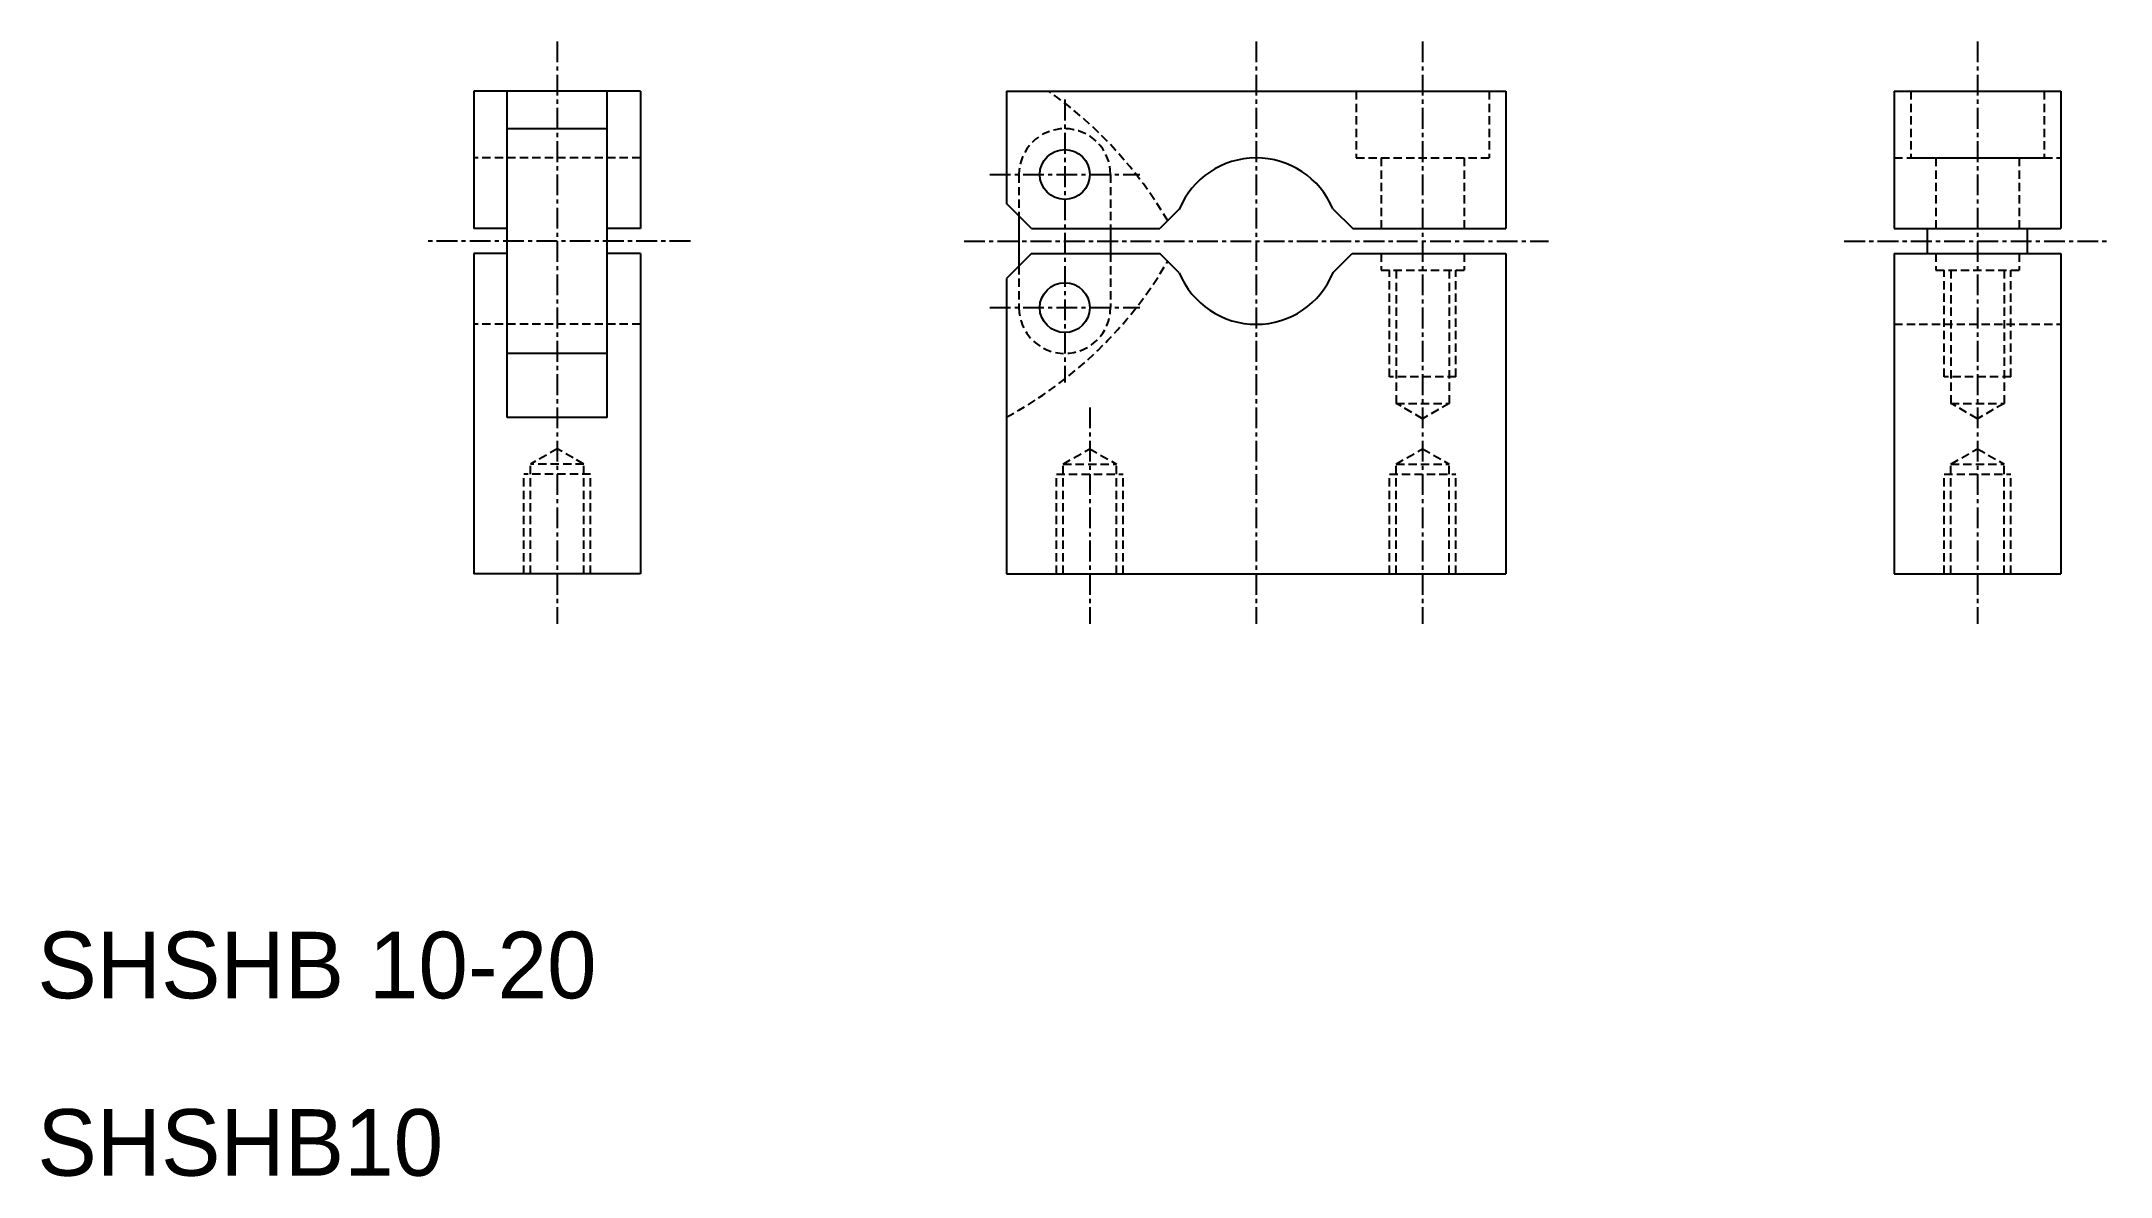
# Model space of a CAD drawing. Extents: x 56 to 180, y 47 to 115.
import ezdxf

# ---------------------------------------------------------------- set-up
doc = ezdxf.new("R2010")
doc.units = 0
doc.linetypes.add('CENTER', pattern=[2, 1.25, -0.25, 0.25, -0.25])
doc.linetypes.add('DASHED', pattern=[0.75, 0.5, -0.25])
doc.layers.get('0').update_dxf_attribs({"linetype": 'CONTINUOUS'})
doc.layers.add('CENTER', color=1, linetype='CENTER')

msp = doc.modelspace()

# ---------------------------------------------------------------- linework, layer by layer
at = {"color": 7, "linetype": 'CONTINUOUS'}
for p, q in [((82.01, 111.79), (82.01, 103.54)), ((92.01, 111.79), (82.01, 111.79)), ((84.01, 92.2), (84.01, 111.79)), ((90.01, 92.2), (90.01, 111.79)), ((92.01, 111.79), (92.01, 103.54)), ((114, 111.79), (144, 111.79)), ((114, 111.79), (114, 105.04)), ((144, 111.79), (144, 103.54)), ((167.33, 111.79), (167.33, 103.54)), ((167.33, 111.79), (177.33, 111.79)), ((177.33, 111.79), (177.33, 103.54)), ((90.01, 109.54), (84.01, 109.54)), ((115.5, 103.54), (114, 105.04)), ((124.38, 104.7), (123.22, 103.54)), ((133.61, 104.73), (134.8, 103.54)), ((84.01, 103.54), (82.01, 103.54)), ((92.01, 103.54), (90.01, 103.54)), ((114.75, 104.29), (114.75, 101.29)), ((115.5, 103.54), (123.22, 103.54)), ((120.25, 103.54), (120.25, 102.04)), ((134.8, 103.54), (144, 103.54)), ((167.33, 103.54), (177.33, 103.54)), ((169.33, 102.04), (169.33, 103.54)), ((175.33, 102.04), (175.33, 103.54)), ((82.01, 102.04), (82.01, 82.79)), ((84.01, 102.04), (82.01, 102.04)), ((92.01, 102.04), (90.01, 102.04)), ((92.01, 102.04), (92.01, 82.79)), ((115.5, 102.04), (114, 100.54)), ((115.5, 102.04), (123.22, 102.04)), ((124.38, 100.89), (123.22, 102.04)), ((133.63, 100.9), (134.77, 102.04)), ((134.77, 102.04), (144, 102.04)), ((144, 102.04), (144, 82.79)), ((167.33, 102.04), (167.33, 82.79)), ((167.33, 102.04), (177.33, 102.04)), ((177.33, 102.04), (177.33, 82.79)), ((114, 100.54), (114, 82.79)), ((90.01, 96.04), (84.01, 96.04)), ((90.01, 92.2), (84.01, 92.2)), ((92.01, 82.79), (82.01, 82.79)), ((114, 82.79), (144, 82.79)), ((167.33, 82.79), (177.33, 82.79))]:
    msp.add_line(p, q, dxfattribs=at)
at = {"color": 3, "linetype": 'DASHED'}
for p, q in [((135, 111.79), (135, 107.79)), ((143, 111.79), (143, 107.79)), ((168.33, 111.79), (168.33, 107.79)), ((176.33, 111.79), (176.33, 107.79)), ((92.01, 107.79), (82.01, 107.79)), ((135, 107.79), (143, 107.79)), ((136.5, 107.79), (136.5, 103.54)), ((141.5, 107.79), (141.5, 103.54)), ((167.33, 107.79), (177.33, 107.79)), ((168.33, 107.79), (176.33, 107.79)), ((169.83, 107.79), (169.83, 103.54)), ((174.83, 107.79), (174.83, 103.54)), ((114.75, 106.79), (114.75, 104.29)), ((120.25, 106.79), (120.25, 103.54)), ((120.25, 102.04), (120.25, 98.79)), ((136.5, 102.04), (136.5, 101.04)), ((141.5, 102.04), (141.5, 101.04)), ((169.83, 102.04), (169.83, 101.04)), ((174.83, 102.04), (174.83, 101.04)), ((114.75, 101.29), (114.75, 98.79)), ((136.5, 101.04), (141.5, 101.04)), ((137, 94.64), (137, 101.04)), ((137.4, 101.04), (137.4, 93.04)), ((140.6, 101.04), (140.6, 93.04)), ((141, 94.64), (141, 101.04)), ((169.83, 101.04), (174.83, 101.04)), ((170.33, 94.64), (170.33, 101.04)), ((170.73, 101.04), (170.73, 93.04)), ((173.93, 101.04), (173.93, 93.04)), ((174.33, 94.64), (174.33, 101.04)), ((92.01, 97.79), (82.01, 97.79)), ((167.33, 97.79), (177.33, 97.79)), ((141, 94.64), (137, 94.64)), ((174.33, 94.64), (170.33, 94.64)), ((137.4, 93.04), (140.6, 93.04)), ((139, 92.12), (137.4, 93.04)), ((140.6, 93.04), (139, 92.12)), ((170.73, 93.04), (173.93, 93.04)), ((172.33, 92.12), (170.73, 93.04)), ((173.93, 93.04), (172.33, 92.12)), ((87.01, 90.31), (85.41, 89.39)), ((88.61, 89.39), (87.01, 90.31)), ((117.4, 89.39), (119, 90.31)), ((119, 90.31), (120.6, 89.39)), ((137.4, 89.39), (139, 90.31)), ((139, 90.31), (140.6, 89.39)), ((170.73, 89.39), (172.33, 90.31)), ((172.33, 90.31), (173.93, 89.39)), ((89.01, 88.79), (85.01, 88.79)), ((85.01, 82.79), (85.01, 88.79)), ((88.61, 89.39), (85.41, 89.39)), ((85.41, 82.79), (85.41, 89.39)), ((88.61, 82.79), (88.61, 89.39)), ((89.01, 82.79), (89.01, 88.79)), ((117, 82.79), (117, 88.79)), ((117, 88.79), (121, 88.79)), ((117.4, 82.79), (117.4, 89.39)), ((117.4, 89.39), (120.6, 89.39)), ((120.6, 82.79), (120.6, 89.39)), ((121, 82.79), (121, 88.79)), ((137, 82.79), (137, 88.79)), ((137, 88.79), (141, 88.79)), ((137.4, 82.79), (137.4, 89.39)), ((137.4, 89.39), (140.6, 89.39)), ((140.6, 82.79), (140.6, 89.39)), ((141, 82.79), (141, 88.79)), ((170.33, 82.79), (170.33, 88.79)), ((170.33, 88.79), (174.33, 88.79)), ((170.73, 82.79), (170.73, 89.39)), ((170.73, 89.39), (173.93, 89.39)), ((173.93, 82.79), (173.93, 89.39)), ((174.33, 82.79), (174.33, 88.79))]:
    msp.add_line(p, q, dxfattribs=at)
at = {"color": 7, "linetype": 'CONTINUOUS'}
for centre in [(117.5, 106.79), (117.5, 98.79)]:
    msp.add_circle(centre, 1.5, dxfattribs=at)
at = {"color": 3, "linetype": 'DASHED'}
for centre, radius, start, end in [((102.1, 91.39), 25, 30.2992, 54.6864), ((117.5, 106.79), 2.75, 0, 180), ((102.1, 114.19), 25, 298.4245, 329.7008), ((117.5, 98.79), 2.75, 180, 0)]:
    msp.add_arc(centre, radius, start, end, dxfattribs=at)
at = {"color": 7, "linetype": 'CONTINUOUS'}
for start, end in [(22.8299, 157.6049), (202.3951, 337.7673)]:
    msp.add_arc((129, 102.79), 5, start, end, dxfattribs=at)
at = {"layer": 'CENTER', "color": 1, "linetype": 'CENTER'}
for p, q in [((87.01, 114.79), (87.01, 79.79)), ((129, 114.79), (129, 79.79)), ((139, 114.79), (139, 93.04)), ((172.33, 114.79), (172.33, 79.79)), ((117.5, 111.29), (117.5, 94.29)), ((113, 106.79), (122, 106.79)), ((95.01, 102.79), (79.01, 102.79)), ((111.45, 102.79), (146.55, 102.79)), ((164.33, 102.79), (180.33, 102.79)), ((113, 98.79), (122, 98.79)), ((119, 92.79), (119, 79.79)), ((139, 92.79), (139, 79.79))]:
    msp.add_line(p, q, dxfattribs=at)

# ---------------------------------------------------------------- texts
at = {"color": 7, "linetype": 'CONTINUOUS'}
for s, p in [('SHSHB 10-20', (55.78, 57.29)), ('SHSHB10', (55.78, 46.63))]:
    msp.add_text(s, height=4, dxfattribs=at).set_placement(p)

doc.saveas('drawing.dxf')
